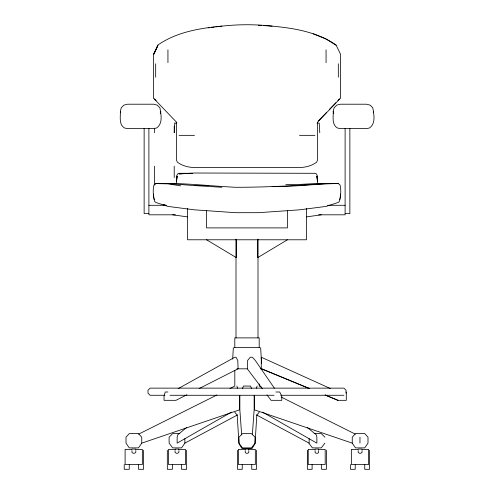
<?xml version="1.0" encoding="UTF-8"?>
<svg xmlns="http://www.w3.org/2000/svg" width="494" height="494" viewBox="0 0 494 494"><rect width="100%" height="100%" fill="white"/><g stroke="black" fill="none" stroke-linecap="round" stroke-linejoin="round"><path stroke-width="0.74" d="M262.388 388.809L247.296 368.814L247.593 360.49L250.273 357.218L252.354 357.218L255.324 360.49L274.423 388.222M232.686 359.15L233.322 347.998L234.811 347.406L259.189 347.406L260.678 347.998L261.567 363.609M174.79 123.074L174.221 132.775L174.221 126.056M252.354 434.813L254.138 409.841L254.138 395.571M340.138 197.705L340.613 194.136M120.351 111.348L121.24 107.785L123.92 105.105L127.483 104.215L153.646 104.215L157.216 105.105L159.889 107.785C161.087 114.281 163.051 123.611 156.623 127.995L153.646 128.594L127.483 128.594L124.513 127.995C118.69 124.544 120.592 116.917 120.351 111.348L120.709 112.774M160.247 113.49L160.785 111.348M333.215 111.348L334.111 107.785L336.785 105.105L340.354 104.215L366.517 104.215L370.08 105.105L372.76 107.785C373.958 114.281 375.915 123.611 369.487 127.995L366.517 128.594L340.354 128.594L337.377 127.995C331.56 124.544 333.456 116.917 333.215 111.348L333.753 113.49M373.291 112.774L373.649 111.348M256.491 388.253L257.108 386.055M339.662 199.749L340.045 198.421M242.412 388.772L243.431 386.055L250.569 386.055L251.588 388.772M141.753 443.137L138.487 447.891L129.267 447.891L126.001 443.137L126.001 437.19L129.267 433.621L138.487 433.621L141.753 437.19L141.753 443.137L239.565 409.841L239.565 395.571M237.546 414.904L184.867 443.137L181.594 447.891L172.678 447.891L169.109 443.137L169.109 437.19L172.678 433.621L179.81 433.621M324.891 443.137L321.322 447.891L312.406 447.891L308.836 443.137M259.189 412.218L256.812 415.188L255.028 443.729L252.051 448.49L241.949 448.49L238.973 443.729L237.188 415.188L234.811 412.218M318.457 120.876L326.336 112.638M329.492 109.341L335.796 102.752M337.896 100.554L339.471 98.905M186.646 427.501L177.729 434.813L177.136 437.19L177.136 443.137L231.39 412.138M287.434 239.781L257.701 257.621L257.701 239.207M178.149 388.636L234.811 357.218L236.002 357.218L237.781 360.49L238.083 368.814L199.162 388.55M186.868 394.786L175.944 400.325L164.051 400.325L164.051 396.163L165.243 392.001L167.917 392.001M138.672 434.127L216.959 394.984M230.006 388.457L234.811 386.055M306.459 216.891L321.322 214.81M208.184 27.837L209.709 27.652M211.228 27.46L214.273 27.077M215.798 26.886C234.452 24.336 253.397 24.045 272.114 26.126C294.307 28.189 317.339 32.042 336.05 44.966L340.613 54.383L340.613 98.053L317.494 122.216L317.494 160.173L316.642 162.174C311.72 165.891 305.595 167.355 299.512 167.596L194.488 167.596C188.405 167.355 182.28 165.891 177.358 162.174L176.506 160.173L176.506 122.216M221.886 26.126C199.693 28.189 176.661 32.042 157.95 44.966L153.955 54.099L157.95 45.25L153.387 54.383L153.387 98.053L176.84 122.524M326.059 183.577C295.937 185.645 265.791 187.312 235.582 187.288C208.943 185.997 182.391 182.595 155.672 183.577L153.955 185.003C152.671 190.233 153.202 196.05 154.529 201.274L155.672 202.417L167.941 206.412L194.488 209.833L235.582 212.692L258.418 212.692L299.512 209.833L326.059 206.412L338.328 202.417L339.471 201.274C340.798 196.05 341.329 190.233 340.045 185.003L338.328 183.577L314.925 183.577L299.512 184.435L285.816 184.435M183.694 173.703L179.075 173.876L194.488 173.017L314.925 173.301L316.351 173.876L317.494 176.154L317.494 183.805M185.238 173.647L192.172 173.388M338.328 183.577C316.222 183.669 294.239 186.998 272.114 186.429M174.907 123.074L176.278 123.074M317.068 123.074L319.21 123.074L319.779 132.775M179.075 135.344L194.488 135.344M299.512 135.344L314.925 135.344M192.172 173.301L179.075 173.301L177.649 173.876L176.506 176.154L176.506 183.805M167.941 183.577L194.488 185.577L208.184 185.577M148.892 205.294L166.453 205.294M327.547 205.294L345.108 205.294M148.892 213.624L144.137 213.624L144.137 128.489M345.108 213.624L349.863 213.624L349.863 128.489M175.438 214.81L148.892 214.81L148.892 128.489M318.562 214.81L345.108 214.81L345.108 128.489M236.892 368.814L247.296 368.814M260.381 368.814L261.863 368.814L308.812 388.253M275.837 392.001L279.703 392.001L281.784 396.163L281.784 400.325L271.083 400.325L266.964 394.873M164.866 395.274L150.077 395.274L147.996 393.193L147.996 390.217L150.077 388.136L343.923 388.136L346.004 390.217L346.004 393.193M170.022 395.274L274.053 395.274M280.703 395.274L343.923 395.274M337.976 400.325L325.169 395.027L337.976 400.325L346.3 400.325L346.3 392.001M314.19 433.621L321.322 433.621L324.891 437.19M131.947 449.083L135.807 449.083M175.055 449.083L178.921 449.083M245.215 449.083L248.785 449.083M315.079 449.083L318.649 449.083M358.193 449.083L362.053 449.083M131.855 449.379L125.106 449.379L125.106 464.545L142.352 464.545L142.352 449.379L135.603 449.379M175.444 449.379L168.51 449.379L168.51 464.545L185.46 464.545L185.46 449.379L178.525 449.379M245.308 449.379L238.38 449.379L238.38 464.545L255.324 464.545L255.324 449.379L248.389 449.379M315.178 449.379L308.244 449.379L308.244 464.545L325.188 464.545L325.188 449.379L318.26 449.379M358.101 449.379L351.351 449.379L351.351 464.545L368.598 464.545L368.598 449.379L361.849 449.379M258.418 25.268L261.462 25.46M263.747 25.602L272.114 26.126M194.488 185.577L221.886 187.288M172.678 214.81L187.541 216.891M180.785 185.861L167.941 183.861L155.672 183.577L155.672 184.151M163.279 204.288L165.28 204.954M352.247 443.137L352.247 437.19L355.513 433.621L364.733 433.621L367.999 437.19L367.999 443.137L364.733 447.891L355.513 447.891L352.247 443.137L254.435 409.841L254.435 395.571M313.215 33.833L326.059 38.97L336.05 45.25M309.565 388.655L261.27 368.814L261.27 357.218L330.301 388.525M259.189 386.055L261.252 387.086M281.166 397.046L355.328 434.127M256.454 414.904L309.133 443.137L309.133 438.678M262.61 412.138L316.864 443.137L316.864 437.19L316.271 434.813L307.354 427.501M206.566 239.781L236.299 257.621L236.299 239.207M154.529 98.905L156.104 100.554M153.955 198.421L154.338 199.749M236.892 386.055L237.509 388.253M153.387 194.136L153.862 197.705M241.646 434.813L239.862 409.841L239.862 395.571M369.487 450.275L369.487 469.3L364.733 469.3L364.733 464.545M362.053 450.571L362.053 452.356L360.867 453.245L359.379 453.245L358.193 452.356L358.193 450.571M359.972 437.19L359.972 443.137M355.217 464.545L355.217 469.3L350.462 469.3L350.462 464.545M338.328 63.8L338.328 77.212M326.38 450.275L326.38 469.3L321.625 469.3L321.625 464.545M326.059 49.814L326.059 62.658M318.649 450.571L318.649 452.356L317.759 453.245L315.975 453.245L315.079 452.356L315.079 450.571M312.109 464.545L312.109 469.3L307.354 469.3L307.354 450.275M306.459 208.425L306.459 239.781L187.541 239.781L187.541 208.425M287.434 210.672L287.434 227.895L206.566 227.895L206.566 210.672M259.189 347.406L259.189 337.89L234.811 337.89L234.811 347.406M259.189 383.937L259.189 385.462M257.998 239.232L257.998 337.89M256.516 450.275L256.516 469.3L251.755 469.3L251.755 464.545M248.785 450.571L248.785 452.356L247.889 453.245L246.111 453.245L245.215 452.356L245.215 450.571M242.245 464.545L242.245 469.3L237.484 469.3L237.484 450.275M236.002 239.232L236.002 337.89M234.811 370.241L234.811 385.462M186.646 450.275L186.646 469.3L181.594 469.3L181.594 464.545M184.867 438.678L184.867 443.137M178.921 450.571L178.921 452.356L177.729 453.245L176.241 453.245L175.055 452.356L175.055 450.571M174.221 166.169L174.221 177.587M172.375 464.545L172.375 469.3L167.324 469.3L167.324 450.275M167.941 49.814L167.941 62.658M155.672 63.8L155.672 77.212M154.529 128.199L154.529 132.775M154.529 166.169L154.529 185.046M143.538 450.275L143.538 469.3L138.487 469.3L138.487 464.545M135.807 450.571L135.807 452.356L134.621 453.245L133.133 453.245L131.947 452.356L131.947 450.571M129.267 464.545L129.267 469.3L124.216 469.3L124.216 464.545M176.79 177.587L176.506 181.292L177.358 176.154L176.79 177.587M255.028 443.137L251.458 447.891L242.542 447.891L238.973 443.137L238.973 437.19L242.542 433.621L251.458 433.621L255.028 437.19L255.028 443.137M317.21 177.587L316.642 176.154L317.494 181.292L317.21 177.587"/></g></svg>
